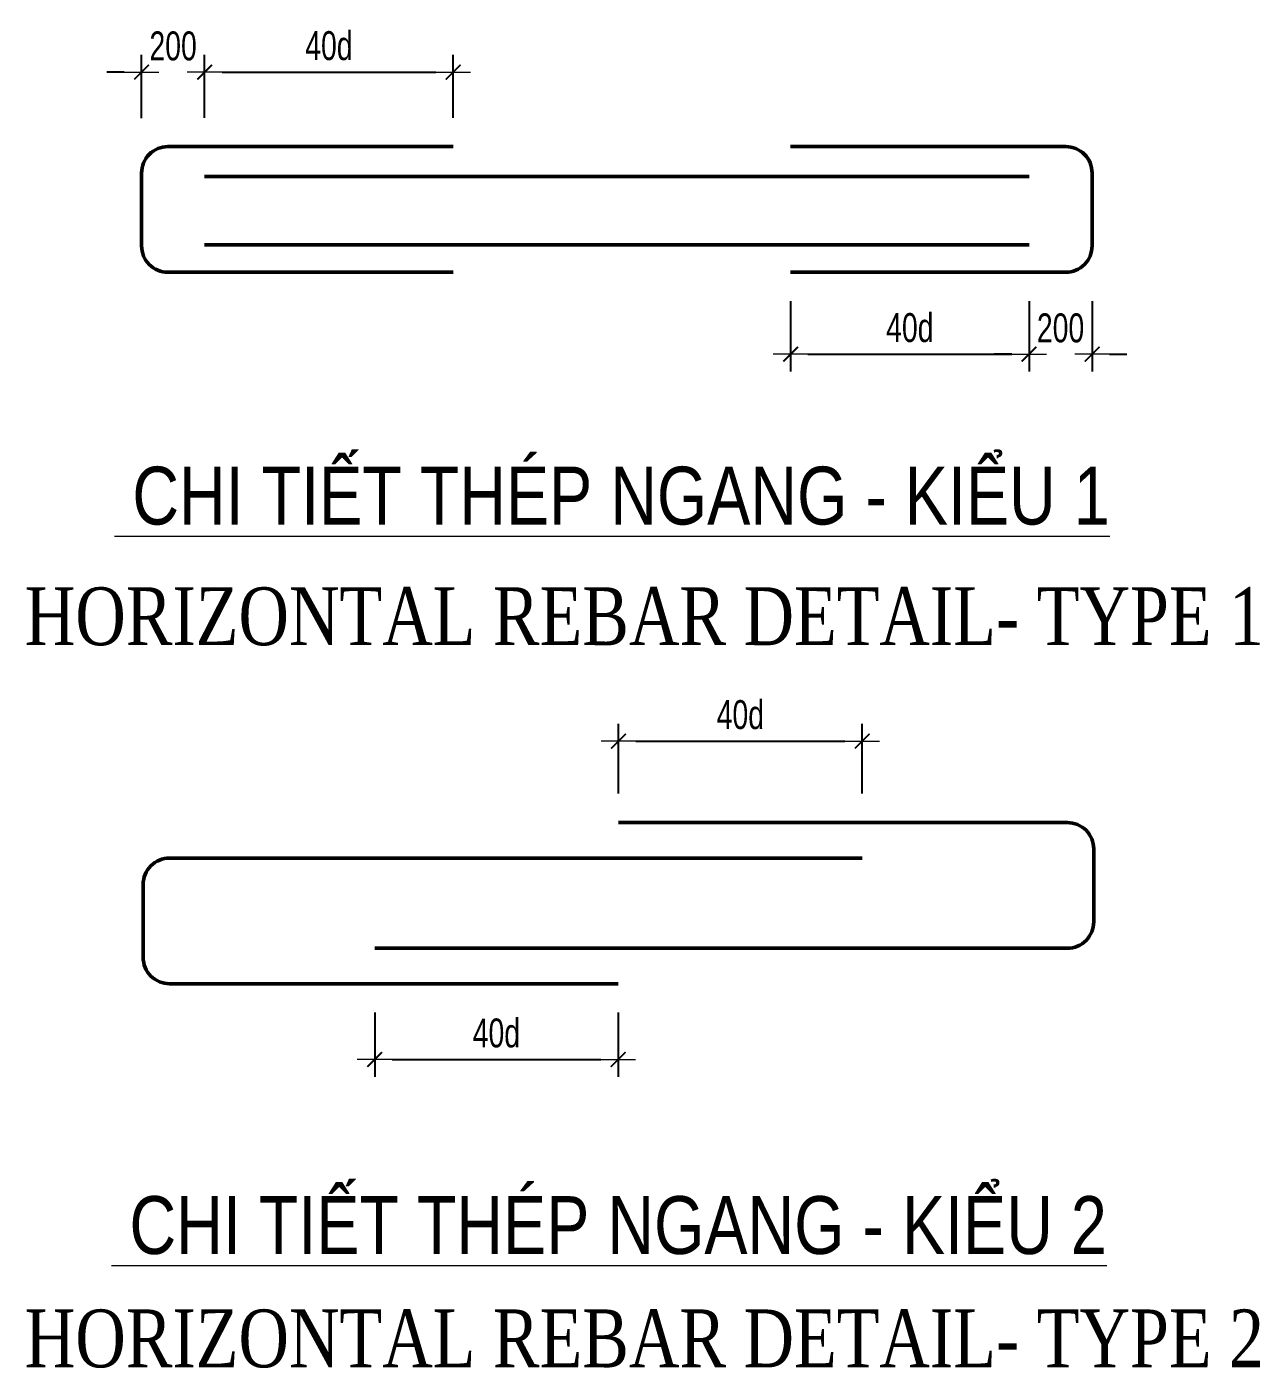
# Model space of a CAD drawing. Header units: millimetres. Extents: x 944027 to 981803, y -83026 to 82675.
# Drawn here: x 972383 to 977710, y -12055 to -6259 of the extents above; entities that cross this region are included whole.
import ezdxf

# ---------------------------------------------------------------- set-up
doc = ezdxf.new("R2010")
doc.units = ezdxf.units.MM
doc.header["$MEASUREMENT"] = 0
doc.layers.get('Defpoints').update_dxf_attribs({"color": 151, "lineweight": 9})
for name, color, linetype, lineweight in [('NDC_S_DIM', 1, 'Continuous', 15), ('NDC_S_ENG TITLE', 3, 'Continuous', 20), ('NDC_S_VN TEXT', 7, 'Continuous', 20)]:
    doc.layers.add(name, color=color, linetype=linetype, lineweight=lineweight)
doc.layers.add('Reinforcement', color=4, linetype='Continuous')
doc.styles.add('ARIAL', font='arial.ttf', dxfattribs={"width": 0.8})
doc.styles.add('NDC_DIM', font='', dxfattribs={"width": 0.75})
doc.styles.add('VNTIMEH', font='vntimeh.shx', dxfattribs={"width": 0.8, "bigfont": 'vns.shx'})
doc.styles.get('NDC_DIM').set_extended_font_data('Dotum')
doc.dimstyles.new('NDC_dim_50', dxfattribs={"dimscale": 50, "dimtxt": 2.5, "dimasz": 1.5, "dimexe": 1.5, "dimexo": 2.5, "dimgap": 1, "dimtad": 1, "dimdec": 0, "dimzin": 0, "dimdsep": 46, "dimtxsty": 'NDC_DIM', "dimblk": 'DIMMARK', "dimcen": 0.09, "dimdle": 1.2, "dimclrd": 1, "dimclre": 1, "dimclrt": 3, "dimadec": 0, "dimazin": 0, "dimtfac": 1, "dimtdec": 0, "dimtix": 1, "dimtofl": 0, "dimtmove": 0, "dimatfit": 3, "dimfxl": 6, "dimfxlon": 1, "dimtolj": 1, "dimtzin": 0, "dimarcsym": 0})

# ---------------------------------------------------------------- blocks, each defined once
blk = doc.blocks.new('DIMMARK')
at = {"layer": 'NDC_S_DIM', "color": 1}
blk.add_line((-1.5, 0), (1, 0), dxfattribs=at)
at = {"layer": 'NDC_S_DIM', "color": 2, "const_width": 0.1}
blk.add_lwpolyline([(-0.424, -0.424), (0.424, 0.424)], dxfattribs=at)
blk = doc.blocks.new('*D316')
at = {"layer": 'Defpoints', "color": 0, "transparency": 16777216}
for p in [(974224.4, -6455.3), (973150.8, -6777.1), (974224.4, -6777.1)]:
    blk.add_point(p, dxfattribs=at)
at = {"layer": 'NDC_S_DIM', "color": 1, "lineweight": -2, "transparency": 16777216}
for p, q in [((973150.8, -6652.1), (973150.8, -6380.3)), ((974224.4, -6652.1), (974224.4, -6380.3)), ((973225.8, -6455.3), (974149.4, -6455.3))]:
    blk.add_line(p, q, dxfattribs=at)
at = {"layer": 'NDC_S_DIM', "color": 1, "lineweight": -2, "transparency": 16777216, "xscale": 75, "yscale": 75, "zscale": 75, "rotation": 180}
blk.add_blockref('DIMMARK', (973150.8, -6455.3), dxfattribs=at)
at = {"layer": 'NDC_S_DIM', "color": 1, "lineweight": -2, "transparency": 16777216, "xscale": 75, "yscale": 75, "zscale": 75}
blk.add_blockref('DIMMARK', (974224.4, -6455.3), dxfattribs=at)
at = {"layer": 'NDC_S_DIM', "color": 3, "transparency": 16777216, "insert": (973687.6, -6341.5), "char_height": 125, "attachment_point": 5, "style": 'NDC_DIM'}
blk.add_mtext('\\A1;40d', dxfattribs=at)
blk = doc.blocks.new('*D317')
at = {"layer": 'Defpoints', "color": 0, "transparency": 16777216}
for p in [(975682.1, -7319.9), (976711.9, -7319.9), (976711.9, -7673.7)]:
    blk.add_point(p, dxfattribs=at)
at = {"layer": 'NDC_S_DIM', "color": 1, "lineweight": -2, "transparency": 16777216}
for p, q in [((975682.1, -7444.9), (975682.1, -7748.7)), ((976711.9, -7444.9), (976711.9, -7748.7)), ((975757.1, -7673.7), (976636.9, -7673.7))]:
    blk.add_line(p, q, dxfattribs=at)
at = {"layer": 'NDC_S_DIM', "color": 1, "lineweight": -2, "transparency": 16777216, "xscale": 75, "yscale": 75, "zscale": 75, "rotation": 180}
blk.add_blockref('DIMMARK', (975682.1, -7673.7), dxfattribs=at)
at = {"layer": 'NDC_S_DIM', "color": 1, "lineweight": -2, "transparency": 16777216, "xscale": 75, "yscale": 75, "zscale": 75}
blk.add_blockref('DIMMARK', (976711.9, -7673.7), dxfattribs=at)
at = {"layer": 'NDC_S_DIM', "color": 3, "transparency": 16777216, "insert": (976197, -7559.8), "char_height": 125, "attachment_point": 5, "style": 'NDC_DIM'}
blk.add_mtext('\\A1;40d', dxfattribs=at)
blk = doc.blocks.new('*D318')
at = {"layer": 'Defpoints', "color": 0, "transparency": 16777216}
for p in [(975991.4, -9345.9), (974938.4, -9697.7), (975991.4, -9697.7)]:
    blk.add_point(p, dxfattribs=at)
at = {"layer": 'NDC_S_DIM', "color": 1, "lineweight": -2, "transparency": 16777216}
for p, q in [((974938.4, -9572.7), (974938.4, -9270.9)), ((975991.4, -9572.7), (975991.4, -9270.9)), ((975013.4, -9345.9), (975916.4, -9345.9))]:
    blk.add_line(p, q, dxfattribs=at)
at = {"layer": 'NDC_S_DIM', "color": 1, "lineweight": -2, "transparency": 16777216, "xscale": 75, "yscale": 75, "zscale": 75, "rotation": 180}
blk.add_blockref('DIMMARK', (974938.4, -9345.9), dxfattribs=at)
at = {"layer": 'NDC_S_DIM', "color": 1, "lineweight": -2, "transparency": 16777216, "xscale": 75, "yscale": 75, "zscale": 75}
blk.add_blockref('DIMMARK', (975991.4, -9345.9), dxfattribs=at)
at = {"layer": 'NDC_S_DIM', "color": 3, "transparency": 16777216, "insert": (975464.9, -9232), "char_height": 125, "attachment_point": 5, "style": 'NDC_DIM'}
blk.add_mtext('\\A1;40d', dxfattribs=at)
blk = doc.blocks.new('*D319')
at = {"layer": 'Defpoints', "color": 0, "transparency": 16777216}
for p in [(973885.3, -10393.9), (974937, -10393.9), (974937, -10721.5)]:
    blk.add_point(p, dxfattribs=at)
at = {"layer": 'NDC_S_DIM', "color": 1, "lineweight": -2, "transparency": 16777216}
for p, q in [((973885.3, -10518.9), (973885.3, -10796.5)), ((974937, -10518.9), (974937, -10796.5)), ((973960.3, -10721.5), (974862, -10721.5))]:
    blk.add_line(p, q, dxfattribs=at)
at = {"layer": 'NDC_S_DIM', "color": 1, "lineweight": -2, "transparency": 16777216, "xscale": 75, "yscale": 75, "zscale": 75, "rotation": 180}
blk.add_blockref('DIMMARK', (973885.3, -10721.5), dxfattribs=at)
at = {"layer": 'NDC_S_DIM', "color": 1, "lineweight": -2, "transparency": 16777216, "xscale": 75, "yscale": 75, "zscale": 75}
blk.add_blockref('DIMMARK', (974937, -10721.5), dxfattribs=at)
at = {"layer": 'NDC_S_DIM', "color": 3, "transparency": 16777216, "insert": (974411.1, -10607.6), "char_height": 125, "attachment_point": 5, "style": 'NDC_DIM'}
blk.add_mtext('\\A1;40d', dxfattribs=at)
blk = doc.blocks.new('*D320')
at = {"layer": 'Defpoints', "color": 0, "transparency": 16777216}
for p in [(972878.3, -6455.3), (972878.3, -6778.5), (973150.8, -6777.1)]:
    blk.add_point(p, dxfattribs=at)
at = {"layer": 'NDC_S_DIM', "color": 1, "lineweight": -2, "transparency": 16777216}
for p, q in [((972878.3, -6653.5), (972878.3, -6380.3)), ((973150.8, -6652.1), (973150.8, -6380.3)), ((972803.3, -6455.3), (972728.3, -6455.3)), ((973225.8, -6455.3), (973300.8, -6455.3))]:
    blk.add_line(p, q, dxfattribs=at)
at = {"layer": 'NDC_S_DIM', "color": 1, "lineweight": -2, "transparency": 16777216, "xscale": 75, "yscale": 75, "zscale": 75}
blk.add_blockref('DIMMARK', (972878.3, -6455.3), dxfattribs=at)
at = {"layer": 'NDC_S_DIM', "color": 1, "lineweight": -2, "transparency": 16777216, "xscale": 75, "yscale": 75, "zscale": 75, "rotation": 180}
blk.add_blockref('DIMMARK', (973150.8, -6455.3), dxfattribs=at)
at = {"layer": 'NDC_S_DIM', "color": 3, "transparency": 16777216, "insert": (973014.6, -6342.7), "char_height": 125, "attachment_point": 5, "style": 'NDC_DIM'}
blk.add_mtext('\\A1;200', dxfattribs=at)
blk = doc.blocks.new('*D321')
at = {"layer": 'Defpoints', "color": 0, "transparency": 16777216}
for p in [(976711.9, -7319.9), (976984.4, -7319.9), (976711.9, -7673.7)]:
    blk.add_point(p, dxfattribs=at)
at = {"layer": 'NDC_S_DIM', "color": 1, "lineweight": -2, "transparency": 16777216}
for p, q in [((976711.9, -7444.9), (976711.9, -7748.7)), ((976984.4, -7444.9), (976984.4, -7748.7)), ((976636.9, -7673.7), (976561.9, -7673.7)), ((977059.4, -7673.7), (977134.4, -7673.7))]:
    blk.add_line(p, q, dxfattribs=at)
at = {"layer": 'NDC_S_DIM', "color": 1, "lineweight": -2, "transparency": 16777216, "xscale": 75, "yscale": 75, "zscale": 75}
blk.add_blockref('DIMMARK', (976711.9, -7673.7), dxfattribs=at)
at = {"layer": 'NDC_S_DIM', "color": 1, "lineweight": -2, "transparency": 16777216, "xscale": 75, "yscale": 75, "zscale": 75, "rotation": 180}
blk.add_blockref('DIMMARK', (976984.4, -7673.7), dxfattribs=at)
at = {"layer": 'NDC_S_DIM', "color": 3, "transparency": 16777216, "insert": (976848.1, -7561.1), "char_height": 125, "attachment_point": 5, "style": 'NDC_DIM'}
blk.add_mtext('\\A1;200', dxfattribs=at)

msp = doc.modelspace()

# ---------------------------------------------------------------- linework, layer by layer
at = {"layer": 'Reinforcement', "lineweight": 50}
for p, q in [((973150.8, -6906), (976711.9, -6906)), ((973150.8, -7201.4), (976711.9, -7201.4))]:
    msp.add_line(p, q, dxfattribs=at)
for points in [[(974224.4, -6777.1), (972992.1, -6777.1, 0.414214), (972878.3, -6890.8), (972878.3, -7206.1, 0.414214), (972992.1, -7319.9), (974224.4, -7319.9)], [(975682.1, -6777.1), (976870.6, -6777.1, -0.414214), (976984.4, -6890.8), (976984.4, -7206.1, -0.414214), (976870.6, -7319.9), (975682.1, -7319.9)], [(973885.3, -10240.5), (976877.6, -10240.5, 0.414214), (976991.4, -10126.8), (976991.4, -9811.5, 0.414214), (976877.6, -9697.7)], [(976991.4, -9811.5, 0.414214), (976877.6, -9697.7), (974938.4, -9697.7)], [(975991.4, -9851.1), (972999.1, -9851.1, 0.414214), (972885.3, -9964.9), (972885.3, -10280.2, 0.414214), (972999.1, -10393.9), (974937, -10393.9)]]:
    msp.add_lwpolyline(points, format="xyb", dxfattribs=at)

# ---------------------------------------------------------------- texts
at = {"layer": 'NDC_S_ENG TITLE', "style": 'VNTIMEH', "width": 0.8}
for s, p in [('horizontal rebar detail- type 1', (972374, -8931)), ('horizontal rebar detail- type 2', (972374, -12051.3))]:
    msp.add_text(s, height=250, dxfattribs=at).set_placement(p)
at = {"layer": 'NDC_S_VN TEXT', "style": 'ARIAL', "width": 0.8}
for s, p in [('%%u CHI TIẾT THÉP NGANG - KIỂU 1', (972760.8, -8409.9)), ('%%u CHI TIẾT THÉP NGANG - KIỂU 2', (972748.4, -11561.8))]:
    msp.add_text(s, height=250, dxfattribs=at).set_placement(p)

# ---------------------------------------------------------------- dimensions: what is measured, and where the dimension line sits
at = {"layer": 'NDC_S_DIM'}
for base, p1, p2, text, picture, middle in [((972878.3, -6455.3), (973150.8, -6777.1), (972878.3, -6778.5), '200', '*D320', (973014.6, -6342.7)), ((974224.4, -6455.3), (973150.8, -6777.1), (974224.4, -6777.1), '40d', '*D316', (973687.6, -6341.5)), ((976711.9, -7673.7), (975682.1, -7319.9), (976711.9, -7319.9), '40d', '*D317', (976197, -7559.8)), ((976711.9, -7673.7), (976984.4, -7319.9), (976711.9, -7319.9), '200', '*D321', (976848.1, -7561.1)), ((975991.4, -9345.9), (974938.4, -9697.7), (975991.4, -9697.7), '40d', '*D318', (975464.9, -9232)), ((974937, -10721.5), (973885.3, -10393.9), (974937, -10393.9), '40d', '*D319', (974411.1, -10607.6))]:
    dim = msp.add_linear_dim(base=base, p1=p1, p2=p2, text=text, dimstyle='NDC_dim_50', override={"dimtmove": 1}, dxfattribs=at)
    dim.commit()
    dim.dimension.update_dxf_attribs({"geometry": picture, "text_midpoint": middle})

doc.saveas('drawing.dxf')
